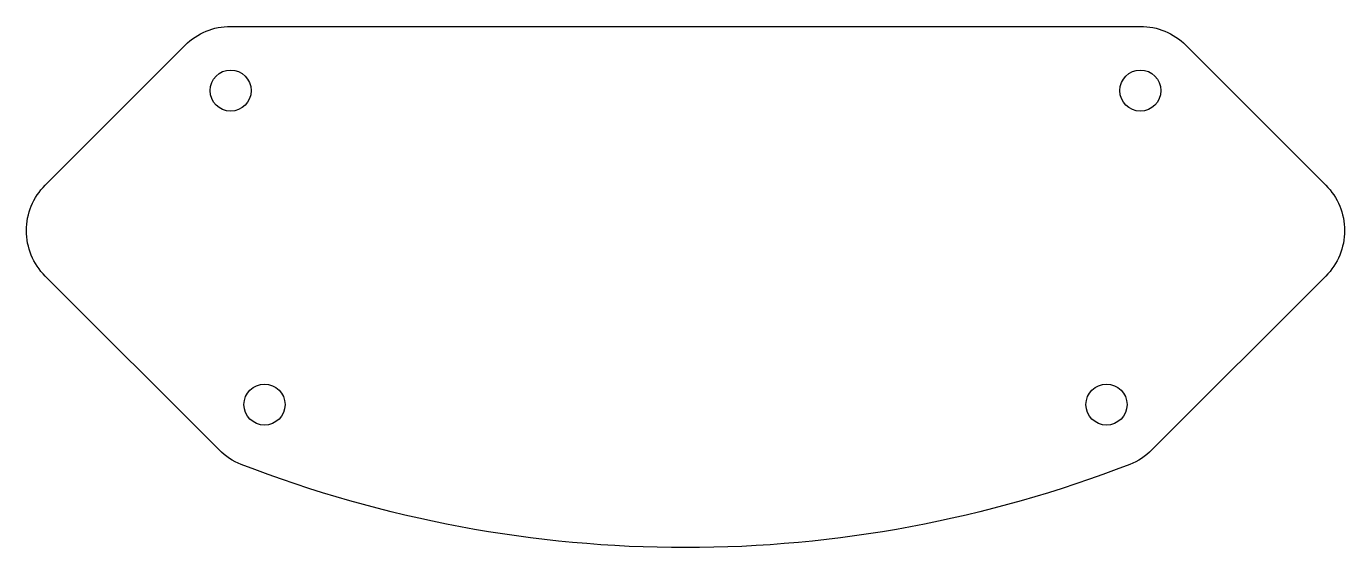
# Model space of a CAD drawing. Header units: millimetres. Extents: x -51 to 51, y -96 to -55.
import ezdxf

# ---------------------------------------------------------------- set-up
doc = ezdxf.new("R2010")
doc.units = ezdxf.units.MM
doc.layers.get('0').update_dxf_attribs({"linetype": 'CONTINUOUS'})

msp = doc.modelspace()

# ---------------------------------------------------------------- linework, layer by layer
msp.add_lwpolyline([(35.43, -55, -0.198912), (38.96, -56.46), (49.87, -67.37, -0.414214), (49.87, -74.45), (36.33, -87.99, -0.104142), (34.6, -89.12, -0.187309), (-34.6, -89.12, -0.104142), (-36.33, -87.99), (-49.87, -74.45, -0.414214), (-49.87, -67.37), (-38.96, -56.46, -0.198912), (-35.43, -55)], format="xyb", close=True)
for centre in [(-35.43, -60), (35.43, -60), (-32.79, -84.46), (32.79, -84.46)]:
    msp.add_circle(centre, 1.6)

doc.saveas('drawing.dxf')
